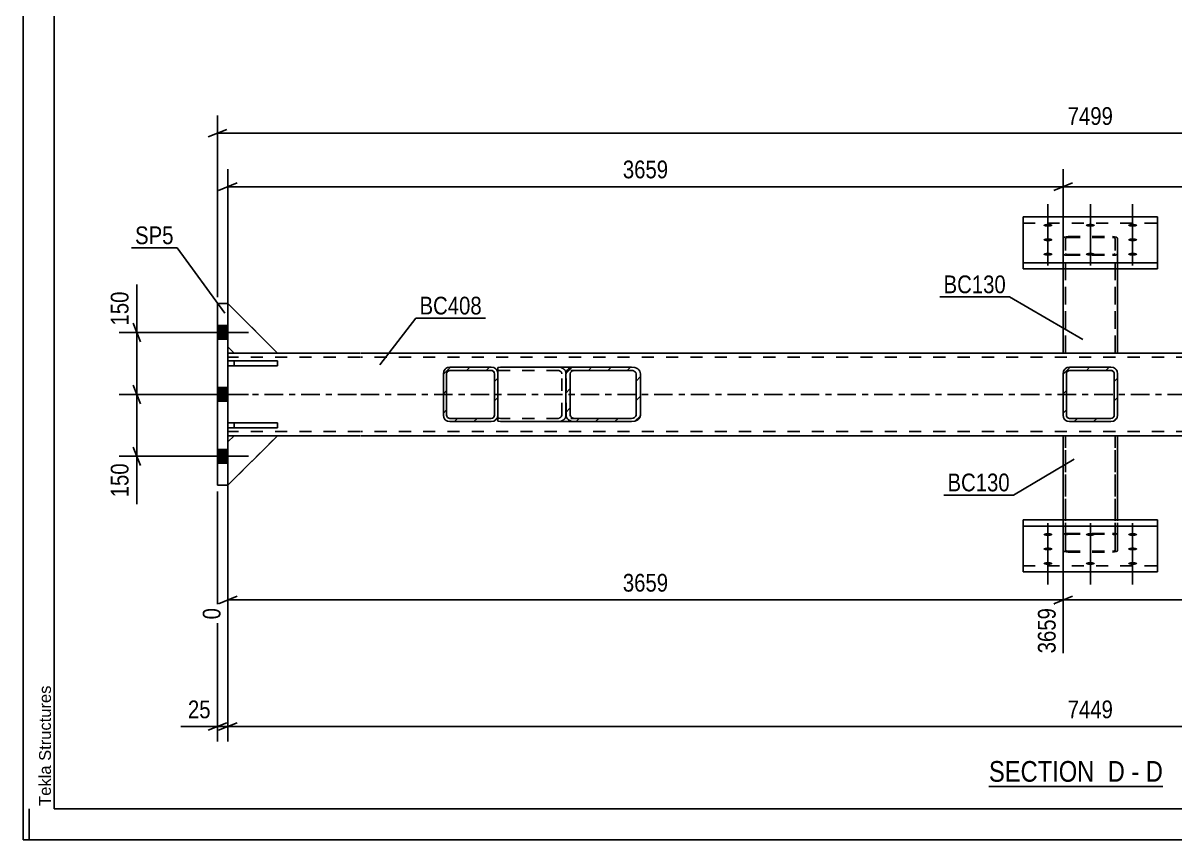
# Model space of a CAD drawing. Header units: millimetres. Extents: x 0 to 841, y 0 to 594.
# Drawn here: x 0 to 185.9, y 0 to 131.9 of the extents above; entities that cross this region are included whole.
import ezdxf

# ---------------------------------------------------------------- set-up
doc = ezdxf.new("R2010")
doc.units = ezdxf.units.MM
doc.linetypes.add('DXK_LINE_DOT2', pattern=[3.9198, 1.9599, -1.9599])
doc.linetypes.add('DXK_LINE_DOT3', pattern=[5.9187, 2.979, -0.9799, 0.9799, -0.9799])
doc.styles.add('Arial', font='ARIAL.TTF', dxfattribs={"height": 0.2})
doc.styles.add('Arial Narrow', font='ARIALN.TTF', dxfattribs={"height": 0.2})

# ---------------------------------------------------------------- blocks, each defined once
blk = doc.blocks.new('Unknown-570388081-1132')
at = {"color": 5, "linetype": 'Continuous'}
for p, q in [((0, 594), (0, 0)), ((5, 589), (5, 5)), ((1, 0), (1, 5)), ((5, 5), (836, 5)), ((0, 0), (841, 0))]:
    blk.add_line(p, q, dxfattribs=at)
at = {"color": 174, "linetype": 'Continuous', "style": 'Arial'}
blk.add_text('Tekla Structures', height=1.9102, rotation=90, dxfattribs=at).set_placement((4.5, 5.5))
blk = doc.blocks.new('Unknown-570388081-12 - 1375')
at = {"color": 6, "linetype": 'Continuous'}
blk.add_line((155.87, 8.65), (183.94, 8.65), dxfattribs=at)
at = {"color": 0, "linetype": 'Continuous'}
for points in [[(173.98, 9.4), (173.98, 12.9), (155.87, 12.9), (155.87, 9.4)], [(177.8, 9.4), (177.8, 12.9), (175.03, 12.9), (175.03, 9.4)], [(180.12, 9.4), (180.12, 12.9), (178.85, 12.9), (178.85, 9.4)], [(183.94, 9.4), (183.94, 12.9), (181.17, 12.9), (181.17, 9.4)]]:
    blk.add_wipeout(points, dxfattribs=at)
at = {"color": 7, "linetype": 'Continuous', "style": 'Arial Narrow'}
for s, p in [('SECTION ', (155.87, 9.4)), ('D', (175.03, 9.4)), ('D', (181.17, 9.4)), ('-', (178.85, 9.4))]:
    blk.add_text(s, height=3.34, dxfattribs=at).set_placement(p)
blk = doc.blocks.new('Part-570388081-1487 - 1375')
at = {"color": 7, "linetype": 'DXK_LINE_DOT2'}
for p, q in [((41.06, 77.33), (33.06, 77.33)), ((33.06, 77.33), (33.06, 76.53)), ((33.06, 77.33), (33.06, 76.53)), ((33.06, 76.53), (41.06, 76.53)), ((34.06, 76.53), (34.06, 77.33)), ((41.06, 76.53), (41.06, 77.33))]:
    blk.add_line(p, q, dxfattribs=at)
blk = doc.blocks.new('Part-570388081-1423 - 1375')
at = {"color": 2, "linetype": 'Continuous'}
for p, q in [((34.06, 78.6), (33.06, 78.6)), ((54.39, 78.6), (41.06, 78.6)), ((289.96, 78.6), (54.49, 78.6)), ((303.39, 78.6), (290.06, 78.6)), ((311.39, 78.6), (310.39, 78.6)), ((34.06, 65.26), (33.06, 65.26)), ((54.39, 65.26), (41.06, 65.26)), ((289.96, 65.26), (54.49, 65.26)), ((303.39, 65.26), (290.06, 65.26)), ((311.39, 65.26), (310.39, 65.26))]:
    blk.add_line(p, q, dxfattribs=at)
at = {"color": 7, "linetype": 'DXK_LINE_DOT2'}
for p, q in [((33.06, 78.6), (33.06, 65.26)), ((33.06, 65.26), (33.06, 78.6)), ((33.06, 78.6), (33.06, 78.6)), ((41.06, 78.6), (34.06, 78.6)), ((310.39, 78.6), (303.39, 78.6)), ((311.39, 78.6), (311.39, 78.6)), ((311.39, 78.6), (311.39, 65.26)), ((311.39, 65.26), (311.39, 78.6)), ((311.39, 78.6), (311.39, 78.6)), ((33.06, 77.93), (33.06, 77.93)), ((54.39, 77.93), (33.06, 77.93)), ((289.96, 77.93), (54.49, 77.93)), ((311.39, 77.93), (290.06, 77.93)), ((33.06, 65.93), (33.06, 65.93)), ((54.39, 65.93), (33.06, 65.93)), ((33.06, 65.26), (33.06, 65.26)), ((41.06, 65.26), (34.06, 65.26)), ((289.96, 65.93), (54.49, 65.93)), ((311.39, 65.93), (290.06, 65.93)), ((310.39, 65.26), (303.39, 65.26)), ((311.39, 65.26), (311.39, 65.26)), ((311.39, 65.26), (311.39, 65.26))]:
    blk.add_line(p, q, dxfattribs=at)
at = {"color": 7, "linetype": 'DXK_LINE_DOT3'}
for p, q in [((33.06, 71.93), (54.39, 71.93)), ((54.49, 71.93), (289.96, 71.93)), ((290.06, 71.93), (311.39, 71.93))]:
    blk.add_line(p, q, dxfattribs=at)
blk = doc.blocks.new('Part-570388081-1460 - 1375')
at = {"color": 7, "linetype": 'DXK_LINE_DOT2'}
for p, q in [((41.06, 78.6), (33.06, 86.6)), ((33.06, 86.6), (33.06, 79.6)), ((33.06, 79.6), (33.06, 86.6)), ((33.06, 79.6), (34.06, 78.6)), ((34.06, 78.6), (41.06, 78.6))]:
    blk.add_line(p, q, dxfattribs=at)
blk = doc.blocks.new('Part-570388081-1396 - 1375')
at = {"linetype": 'Continuous'}
h = blk.add_hatch(dxfattribs=at)
h.set_pattern_fill('', scale=0.7, style=0, pattern_type=0)
h.set_pattern_definition([(45, (175.9686, 67.611), (-1.57154, 1.57154), [])])
h.paths.add_polyline_path([(175.56, 67.53), (175.97, 67.61), (176.31, 67.84), (176.55, 68.19), (176.63, 68.6), (176.63, 75.26), (176.55, 75.67), (176.31, 76.02), (175.97, 76.25), (175.56, 76.33), (168.89, 76.33), (168.49, 76.25), (168.14, 76.02), (167.91, 75.67), (167.83, 75.26), (167.83, 68.6), (167.91, 68.19), (168.14, 67.84), (168.49, 67.61), (168.89, 67.53)])
h.paths.add_polyline_path([(168.69, 68.1), (168.52, 68.22), (168.4, 68.39), (168.36, 68.6), (168.36, 75.26), (168.4, 75.47), (168.52, 75.64), (168.69, 75.76), (168.89, 75.8), (175.56, 75.8), (175.76, 75.76), (175.94, 75.64), (176.05, 75.47), (176.09, 75.26), (176.09, 68.6), (176.05, 68.39), (175.94, 68.22), (175.76, 68.1), (175.56, 68.06), (168.89, 68.06)])
at = {"color": 7, "linetype": 'DXK_LINE_DOT2'}
for p, q in [((168.49, 76.25), (168.89, 76.33)), ((175.56, 76.33), (168.89, 76.33)), ((175.56, 76.33), (175.56, 76.33)), ((175.56, 76.33), (175.97, 76.25)), ((167.83, 75.26), (167.91, 75.67)), ((167.83, 68.6), (167.83, 75.26)), ((168.4, 75.47), (168.36, 75.26)), ((168.36, 68.6), (168.36, 75.26)), ((168.89, 75.8), (168.69, 75.76)), ((168.89, 75.8), (175.56, 75.8)), ((175.76, 75.76), (175.56, 75.8)), ((176.09, 75.26), (176.05, 75.47)), ((176.09, 68.6), (176.09, 75.26)), ((176.55, 75.67), (176.63, 75.26)), ((176.63, 68.6), (176.63, 75.26)), ((167.91, 68.19), (167.83, 68.6)), ((168.36, 68.6), (168.4, 68.39)), ((168.89, 67.53), (168.49, 67.61)), ((168.69, 68.1), (168.89, 68.06)), ((168.89, 68.06), (175.56, 68.06)), ((168.89, 67.53), (175.56, 67.53)), ((175.56, 68.06), (175.76, 68.1)), ((175.97, 67.61), (175.56, 67.53)), ((176.05, 68.39), (176.09, 68.6)), ((176.63, 68.6), (176.55, 68.19))]:
    blk.add_line(p, q, dxfattribs=at)
at = {"color": 2, "linetype": 'Continuous'}
for p, q in [((168.89, 76.33), (168.49, 76.25)), ((168.89, 76.33), (168.89, 76.33)), ((168.89, 76.33), (175.56, 76.33)), ((175.56, 76.33), (175.56, 76.33)), ((175.97, 76.25), (175.56, 76.33)), ((167.91, 75.67), (167.83, 75.26)), ((167.83, 75.26), (167.83, 75.26)), ((167.83, 68.6), (167.83, 75.26)), ((168.36, 75.26), (168.4, 75.47)), ((168.36, 75.26), (168.36, 75.26)), ((168.36, 68.6), (168.36, 75.26)), ((168.69, 75.76), (168.89, 75.8)), ((168.89, 75.8), (168.89, 75.8)), ((168.89, 75.8), (175.56, 75.8)), ((175.56, 75.8), (175.56, 75.8)), ((175.56, 75.8), (175.76, 75.76)), ((176.05, 75.47), (176.09, 75.26)), ((176.09, 75.26), (176.09, 75.26)), ((176.09, 68.6), (176.09, 75.26)), ((176.63, 75.26), (176.55, 75.67)), ((176.63, 75.26), (176.63, 75.26)), ((176.63, 68.6), (176.63, 75.26)), ((167.83, 68.6), (167.83, 68.6)), ((167.83, 68.6), (167.91, 68.19)), ((168.36, 68.6), (168.36, 68.6)), ((168.4, 68.39), (168.36, 68.6)), ((168.49, 67.61), (168.89, 67.53)), ((168.89, 68.06), (168.69, 68.1)), ((168.89, 68.06), (168.89, 68.06)), ((168.89, 68.06), (175.56, 68.06)), ((168.89, 67.53), (168.89, 67.53)), ((168.89, 67.53), (175.56, 67.53)), ((175.76, 68.1), (175.56, 68.06)), ((175.56, 68.06), (175.56, 68.06)), ((175.56, 67.53), (175.97, 67.61)), ((175.56, 67.53), (175.56, 67.53)), ((176.09, 68.6), (176.05, 68.39)), ((176.09, 68.6), (176.09, 68.6)), ((176.55, 68.19), (176.63, 68.6)), ((176.63, 68.6), (176.63, 68.6))]:
    blk.add_line(p, q, dxfattribs=at)
at = {"color": 7, "linetype": 'DXK_LINE_DOT2'}
for centre, radius, start, end in [((168.89, 75.26), 1.07, 112.5, 157.5), ((175.56, 75.26), 1.07, 22.5, 67.5), ((168.89, 75.26), 0.533, 112.5, 157.5), ((175.56, 75.26), 0.533, 22.5, 67.5), ((168.89, 68.6), 1.07, 202.5, 247.5), ((168.89, 68.6), 0.533, 202.5, 247.5), ((175.56, 68.6), 0.533, 292.5, 337.5), ((175.56, 68.6), 1.07, 292.5, 337.5)]:
    blk.add_arc(centre, radius, start, end, dxfattribs=at)
at = {"color": 2, "linetype": 'Continuous'}
for centre, radius, start, end in [((168.89, 75.26), 1.07, 112.5, 157.5), ((175.56, 75.26), 1.07, 22.5, 67.5), ((168.89, 75.26), 0.533, 112.5, 157.5), ((175.56, 75.26), 0.533, 22.5, 67.5), ((168.89, 68.6), 1.07, 202.5, 247.5), ((168.89, 68.6), 0.533, 202.5, 247.5), ((175.56, 68.6), 0.533, 292.5, 337.5), ((175.56, 68.6), 1.07, 292.5, 337.5)]:
    blk.add_arc(centre, radius, start, end, dxfattribs=at)
blk = doc.blocks.new('Part-570388081-1380 - 1375')
at = {"linetype": 'Continuous'}
h = blk.add_hatch(dxfattribs=at)
h.set_pattern_fill('', scale=0.7, style=0, pattern_type=0)
h.set_pattern_definition([(45, (75.9686, 67.611), (-1.57154, 1.57154), [])])
h.paths.add_polyline_path([(75.56, 67.53), (75.97, 67.61), (76.31, 67.84), (76.55, 68.19), (76.63, 68.6), (76.63, 75.26), (76.55, 75.67), (76.31, 76.02), (75.97, 76.25), (75.56, 76.33), (68.89, 76.33), (68.49, 76.25), (68.14, 76.02), (67.91, 75.67), (67.83, 75.26), (67.83, 68.6), (67.91, 68.19), (68.14, 67.84), (68.49, 67.61), (68.89, 67.53)])
h.paths.add_polyline_path([(68.69, 68.1), (68.52, 68.22), (68.4, 68.39), (68.36, 68.6), (68.36, 75.26), (68.4, 75.47), (68.52, 75.64), (68.69, 75.76), (68.89, 75.8), (75.56, 75.8), (75.76, 75.76), (75.94, 75.64), (76.05, 75.47), (76.09, 75.26), (76.09, 68.6), (76.05, 68.39), (75.94, 68.22), (75.76, 68.1), (75.56, 68.06), (68.89, 68.06)])
at = {"color": 7, "linetype": 'DXK_LINE_DOT2'}
for p, q in [((68.49, 76.25), (68.89, 76.33)), ((75.56, 76.33), (68.89, 76.33)), ((75.56, 76.33), (75.56, 76.33)), ((75.56, 76.33), (75.97, 76.25)), ((67.83, 75.26), (67.91, 75.67)), ((67.83, 68.6), (67.83, 75.26)), ((68.4, 75.47), (68.36, 75.26)), ((68.36, 68.6), (68.36, 75.26)), ((68.89, 75.8), (68.69, 75.76)), ((68.89, 75.8), (75.56, 75.8)), ((75.76, 75.76), (75.56, 75.8)), ((76.09, 75.26), (76.05, 75.47)), ((76.09, 68.6), (76.09, 75.26)), ((76.55, 75.67), (76.63, 75.26)), ((76.63, 68.6), (76.63, 75.26)), ((67.91, 68.19), (67.83, 68.6)), ((68.36, 68.6), (68.4, 68.39)), ((68.89, 67.53), (68.49, 67.61)), ((68.69, 68.1), (68.89, 68.06)), ((68.89, 68.06), (75.56, 68.06)), ((68.89, 67.53), (75.56, 67.53)), ((75.56, 68.06), (75.76, 68.1)), ((75.97, 67.61), (75.56, 67.53)), ((76.05, 68.39), (76.09, 68.6)), ((76.63, 68.6), (76.55, 68.19))]:
    blk.add_line(p, q, dxfattribs=at)
at = {"color": 2, "linetype": 'Continuous'}
for p, q in [((68.89, 76.33), (68.49, 76.25)), ((68.89, 76.33), (68.89, 76.33)), ((68.89, 76.33), (75.56, 76.33)), ((75.56, 76.33), (75.56, 76.33)), ((75.97, 76.25), (75.56, 76.33)), ((67.91, 75.67), (67.83, 75.26)), ((67.83, 75.26), (67.83, 75.26)), ((67.83, 68.6), (67.83, 75.26)), ((68.36, 75.26), (68.4, 75.47)), ((68.36, 75.26), (68.36, 75.26)), ((68.36, 68.6), (68.36, 75.26)), ((68.69, 75.76), (68.89, 75.8)), ((68.89, 75.8), (68.89, 75.8)), ((68.89, 75.8), (75.56, 75.8)), ((75.56, 75.8), (75.56, 75.8)), ((75.56, 75.8), (75.76, 75.76)), ((76.05, 75.47), (76.09, 75.26)), ((76.09, 75.26), (76.09, 75.26)), ((76.09, 68.6), (76.09, 75.26)), ((76.63, 75.26), (76.55, 75.67)), ((76.63, 75.26), (76.63, 75.26)), ((76.63, 68.6), (76.63, 75.26)), ((67.83, 68.6), (67.83, 68.6)), ((67.83, 68.6), (67.91, 68.19)), ((68.36, 68.6), (68.36, 68.6)), ((68.4, 68.39), (68.36, 68.6)), ((68.49, 67.61), (68.89, 67.53)), ((68.89, 68.06), (68.69, 68.1)), ((68.89, 68.06), (68.89, 68.06)), ((68.89, 68.06), (75.56, 68.06)), ((68.89, 67.53), (68.89, 67.53)), ((68.89, 67.53), (75.56, 67.53)), ((75.76, 68.1), (75.56, 68.06)), ((75.56, 68.06), (75.56, 68.06)), ((75.56, 67.53), (75.97, 67.61)), ((75.56, 67.53), (75.56, 67.53)), ((76.09, 68.6), (76.05, 68.39)), ((76.09, 68.6), (76.09, 68.6)), ((76.55, 68.19), (76.63, 68.6)), ((76.63, 68.6), (76.63, 68.6))]:
    blk.add_line(p, q, dxfattribs=at)
at = {"color": 7, "linetype": 'DXK_LINE_DOT3'}
blk.add_line((72.23, 71.93), (72.23, 71.93), dxfattribs=at)
at = {"color": 7, "linetype": 'DXK_LINE_DOT2'}
for centre, radius, start, end in [((68.89, 75.26), 1.07, 112.5, 157.5), ((75.56, 75.26), 1.07, 22.5, 67.5), ((68.89, 75.26), 0.533, 112.5, 157.5), ((75.56, 75.26), 0.533, 22.5, 67.5), ((68.89, 68.6), 1.07, 202.5, 247.5), ((68.89, 68.6), 0.533, 202.5, 247.5), ((75.56, 68.6), 0.533, 292.5, 337.5), ((75.56, 68.6), 1.07, 292.5, 337.5)]:
    blk.add_arc(centre, radius, start, end, dxfattribs=at)
at = {"color": 2, "linetype": 'Continuous'}
for centre, radius, start, end in [((68.89, 75.26), 1.07, 112.5, 157.5), ((75.56, 75.26), 1.07, 22.5, 67.5), ((68.89, 75.26), 0.533, 112.5, 157.5), ((75.56, 75.26), 0.533, 22.5, 67.5), ((68.89, 68.6), 1.07, 202.5, 247.5), ((68.89, 68.6), 0.533, 202.5, 247.5), ((75.56, 68.6), 0.533, 292.5, 337.5), ((75.56, 68.6), 1.07, 292.5, 337.5)]:
    blk.add_arc(centre, radius, start, end, dxfattribs=at)
blk = doc.blocks.new('Part-570388081-1381 - 1375')
at = {"linetype": 'Continuous'}
h = blk.add_hatch(dxfattribs=at)
h.set_pattern_fill('', scale=0.7, style=0, pattern_type=0)
h.set_pattern_definition([(45, (98.7486, 67.611), (-1.57154, 1.57154), [])])
h.paths.add_polyline_path([(98.19, 67.53), (98.75, 67.61), (99.22, 67.84), (99.54, 68.19), (99.65, 68.6), (99.65, 75.26), (99.54, 75.67), (99.22, 76.02), (98.75, 76.25), (98.19, 76.33), (89.04, 76.33), (88.48, 76.25), (88, 76.02), (87.68, 75.67), (87.57, 75.26), (87.57, 68.6), (87.68, 68.19), (88, 67.84), (88.48, 67.61), (89.04, 67.53)])
h.paths.add_polyline_path([(88.76, 68.1), (88.52, 68.22), (88.36, 68.39), (88.3, 68.6), (88.3, 75.26), (88.36, 75.47), (88.52, 75.64), (88.76, 75.76), (89.04, 75.8), (98.19, 75.8), (98.47, 75.76), (98.71, 75.64), (98.86, 75.47), (98.92, 75.26), (98.92, 68.6), (98.86, 68.39), (98.71, 68.22), (98.47, 68.1), (98.19, 68.06), (89.04, 68.06)])
at = {"color": 2, "linetype": 'Continuous'}
for p, q in [((76.63, 76.27), (77.06, 76.33)), ((76.63, 76.27), (76.63, 75.26)), ((89.04, 76.33), (77.06, 76.33)), ((89.04, 76.33), (88.48, 76.25)), ((89.04, 76.33), (98.19, 76.33)), ((98.75, 76.25), (98.19, 76.33)), ((87.68, 75.67), (87.57, 75.26)), ((87.57, 68.6), (87.57, 75.26)), ((88.3, 75.26), (88.36, 75.47)), ((88.3, 68.6), (88.3, 75.26)), ((88.76, 75.76), (89.04, 75.8)), ((89.04, 75.8), (98.19, 75.8)), ((98.19, 75.8), (98.47, 75.76)), ((98.86, 75.47), (98.92, 75.26)), ((98.92, 68.6), (98.92, 75.26)), ((99.65, 75.26), (99.54, 75.67)), ((99.65, 68.6), (99.65, 75.26)), ((76.63, 67.84), (76.63, 68.6)), ((76.63, 67.61), (76.63, 67.84)), ((76.63, 67.59), (76.63, 67.61)), ((77.06, 67.53), (76.63, 67.59)), ((89.04, 67.53), (77.06, 67.53)), ((87.57, 68.6), (87.68, 68.19)), ((88.36, 68.39), (88.3, 68.6)), ((88.48, 67.61), (89.04, 67.53)), ((89.04, 68.06), (88.76, 68.1)), ((89.04, 68.06), (98.19, 68.06)), ((89.04, 67.53), (98.19, 67.53)), ((98.47, 68.1), (98.19, 68.06)), ((98.19, 67.53), (98.75, 67.61)), ((98.92, 68.6), (98.86, 68.39)), ((99.54, 68.19), (99.65, 68.6))]:
    blk.add_line(p, q, dxfattribs=at)
at = {"color": 7, "linetype": 'DXK_LINE_DOT2'}
for p, q in [((86.21, 76.33), (86.77, 76.25)), ((98.19, 76.33), (89.04, 76.33)), ((76.78, 75.76), (76.63, 75.68)), ((76.63, 68.19), (76.63, 75.26)), ((77.06, 75.8), (76.78, 75.76)), ((98.19, 75.8), (77.06, 75.8)), ((86.49, 75.76), (86.21, 75.8)), ((86.94, 75.26), (86.88, 75.47)), ((86.94, 68.6), (86.94, 75.26)), ((87.56, 75.67), (87.67, 75.26)), ((87.67, 68.6), (87.67, 75.26)), ((76.63, 68.18), (76.78, 68.1)), ((76.63, 67.84), (76.63, 68.18)), ((76.78, 68.1), (77.06, 68.06)), ((98.19, 68.06), (77.06, 68.06)), ((86.21, 68.06), (86.49, 68.1)), ((86.77, 67.61), (86.21, 67.53)), ((86.88, 68.39), (86.94, 68.6)), ((87.67, 68.6), (87.56, 68.19)), ((98.19, 67.53), (89.04, 67.53))]:
    blk.add_line(p, q, dxfattribs=at)
for centre, radius, start, end in [((86.43, 74.96), 1.34, 32.4104, 75.4453), ((86.32, 75.11), 0.668, 32.4104, 75.4453), ((86.32, 68.75), 0.668, 284.5547, 327.5896), ((86.43, 68.9), 1.34, 284.5547, 327.5896)]:
    blk.add_arc(centre, radius, start, end, dxfattribs=at)
at = {"color": 2, "linetype": 'Continuous'}
for centre, radius, start, end in [((88.81, 74.96), 1.34, 104.5548, 147.5896), ((98.41, 74.96), 1.34, 32.4104, 75.4452), ((88.92, 75.11), 0.668, 104.5548, 147.5896), ((98.3, 75.11), 0.668, 32.4104, 75.4452), ((88.81, 68.9), 1.34, 212.4104, 255.4452), ((88.92, 68.75), 0.668, 212.4104, 255.4452), ((98.3, 68.75), 0.668, 284.5548, 327.5896), ((98.41, 68.9), 1.34, 284.5548, 327.5896)]:
    blk.add_arc(centre, radius, start, end, dxfattribs=at)
blk = doc.blocks.new('Bolt-570388081-1426 - 1375')
at = {"linetype": 'Continuous'}
for points in [[(33.06, 80.83), (33.06, 83.03), (31.39, 83.03), (31.39, 80.83)], [(33.06, 80.83), (33.06, 83.03), (31.39, 83.03), (31.39, 80.83)], [(33.06, 80.83), (33.06, 83.03), (31.39, 83.03), (31.39, 80.83)], [(33.06, 80.83), (33.06, 83.03), (31.39, 83.03), (31.39, 80.83)], [(33.06, 70.83), (33.06, 73.03), (31.39, 73.03), (31.39, 70.83)], [(33.06, 70.83), (33.06, 73.03), (31.39, 73.03), (31.39, 70.83)], [(33.06, 60.83), (33.06, 63.03), (31.39, 63.03), (31.39, 60.83)], [(33.06, 60.83), (33.06, 63.03), (31.39, 63.03), (31.39, 60.83)], [(33.06, 60.83), (33.06, 63.03), (31.39, 63.03), (31.39, 60.83)], [(33.06, 60.83), (33.06, 63.03), (31.39, 63.03), (31.39, 60.83)]]:
    blk.add_hatch(color=1, dxfattribs=at).paths.add_polyline_path(points)
at = {"color": 1, "linetype": 'Continuous'}
for p, q in [((28.46, 81.93), (36.39, 81.93)), ((28.46, 81.93), (36.39, 81.93)), ((28.46, 81.93), (36.39, 81.93)), ((28.46, 81.93), (36.39, 81.93)), ((31.39, 83.03), (33.06, 83.03)), ((31.39, 83.03), (33.06, 83.03)), ((31.39, 83.03), (33.06, 83.03)), ((31.39, 83.03), (33.06, 83.03)), ((31.39, 80.83), (33.06, 80.83)), ((31.39, 80.83), (33.06, 80.83)), ((31.39, 80.83), (33.06, 80.83)), ((31.39, 80.83), (33.06, 80.83)), ((31.39, 73.03), (33.06, 73.03)), ((31.39, 73.03), (33.06, 73.03)), ((28.46, 71.93), (36.39, 71.93)), ((28.46, 71.93), (36.39, 71.93)), ((31.39, 70.83), (33.06, 70.83)), ((31.39, 70.83), (33.06, 70.83)), ((28.46, 61.93), (36.39, 61.93)), ((28.46, 61.93), (36.39, 61.93)), ((28.46, 61.93), (36.39, 61.93)), ((28.46, 61.93), (36.39, 61.93)), ((31.39, 63.03), (33.06, 63.03)), ((31.39, 63.03), (33.06, 63.03)), ((31.39, 63.03), (33.06, 63.03)), ((31.39, 63.03), (33.06, 63.03)), ((31.39, 60.83), (33.06, 60.83)), ((31.39, 60.83), (33.06, 60.83)), ((31.39, 60.83), (33.06, 60.83)), ((31.39, 60.83), (33.06, 60.83))]:
    blk.add_line(p, q, dxfattribs=at)
blk = doc.blocks.new('Bolt-570388081-1429 - 1375')
at = {"linetype": 'Continuous'}
for points in [[(165.39, 49.56), (165.55, 49.55), (165.69, 49.54), (165.82, 49.51), (165.94, 49.48), (166.03, 49.43), (166.09, 49.39), (166.12, 49.34), (166.12, 49.28), (166.09, 49.23), (166.03, 49.18), (165.94, 49.14), (165.82, 49.11), (165.69, 49.08), (165.55, 49.06), (165.39, 49.06), (165.24, 49.06), (165.1, 49.08), (164.96, 49.11), (164.85, 49.14), (164.76, 49.18), (164.7, 49.23), (164.66, 49.28), (164.66, 49.34), (164.7, 49.39), (164.76, 49.43), (164.85, 49.48), (164.96, 49.51), (165.1, 49.54), (165.24, 49.55)], [(172.23, 49.56), (172.38, 49.55), (172.53, 49.54), (172.66, 49.51), (172.77, 49.48), (172.86, 49.43), (172.92, 49.39), (172.96, 49.34), (172.96, 49.28), (172.92, 49.23), (172.86, 49.18), (172.77, 49.14), (172.66, 49.11), (172.53, 49.08), (172.38, 49.06), (172.23, 49.06), (172.07, 49.06), (171.93, 49.08), (171.8, 49.11), (171.68, 49.14), (171.59, 49.18), (171.53, 49.23), (171.5, 49.28), (171.5, 49.34), (171.53, 49.39), (171.59, 49.43), (171.68, 49.48), (171.8, 49.51), (171.93, 49.54), (172.07, 49.55)], [(179.06, 49.56), (179.21, 49.55), (179.36, 49.54), (179.49, 49.51), (179.61, 49.48), (179.7, 49.43), (179.76, 49.39), (179.79, 49.34), (179.79, 49.28), (179.76, 49.23), (179.7, 49.18), (179.61, 49.14), (179.49, 49.11), (179.36, 49.08), (179.21, 49.06), (179.06, 49.06), (178.91, 49.06), (178.76, 49.08), (178.63, 49.11), (178.52, 49.14), (178.43, 49.18), (178.36, 49.23), (178.33, 49.28), (178.33, 49.34), (178.36, 49.39), (178.43, 49.43), (178.52, 49.48), (178.63, 49.51), (178.76, 49.54), (178.91, 49.55)], [(165.39, 47.22), (165.55, 47.22), (165.69, 47.2), (165.82, 47.18), (165.94, 47.14), (166.03, 47.1), (166.09, 47.05), (166.12, 47), (166.12, 46.95), (166.09, 46.89), (166.03, 46.85), (165.94, 46.8), (165.82, 46.77), (165.69, 46.74), (165.55, 46.73), (165.39, 46.72), (165.24, 46.73), (165.1, 46.74), (164.96, 46.77), (164.85, 46.8), (164.76, 46.85), (164.7, 46.89), (164.66, 46.95), (164.66, 47), (164.7, 47.05), (164.76, 47.1), (164.85, 47.14), (164.96, 47.18), (165.1, 47.2), (165.24, 47.22)], [(179.06, 47.22), (179.21, 47.22), (179.36, 47.2), (179.49, 47.18), (179.61, 47.14), (179.7, 47.1), (179.76, 47.05), (179.79, 47), (179.79, 46.95), (179.76, 46.89), (179.7, 46.85), (179.61, 46.8), (179.49, 46.77), (179.36, 46.74), (179.21, 46.73), (179.06, 46.72), (178.91, 46.73), (178.76, 46.74), (178.63, 46.77), (178.52, 46.8), (178.43, 46.85), (178.36, 46.89), (178.33, 46.95), (178.33, 47), (178.36, 47.05), (178.43, 47.1), (178.52, 47.14), (178.63, 47.18), (178.76, 47.2), (178.91, 47.22)], [(165.39, 44.89), (165.55, 44.88), (165.69, 44.86), (165.82, 44.84), (165.94, 44.8), (166.03, 44.76), (166.09, 44.71), (166.12, 44.66), (166.12, 44.61), (166.09, 44.56), (166.03, 44.51), (165.94, 44.47), (165.82, 44.43), (165.69, 44.41), (165.55, 44.39), (165.39, 44.38), (165.24, 44.39), (165.1, 44.41), (164.96, 44.43), (164.85, 44.47), (164.76, 44.51), (164.7, 44.56), (164.66, 44.61), (164.66, 44.66), (164.7, 44.71), (164.76, 44.76), (164.85, 44.8), (164.96, 44.84), (165.1, 44.86), (165.24, 44.88)], [(172.23, 44.89), (172.38, 44.88), (172.53, 44.86), (172.66, 44.84), (172.77, 44.8), (172.86, 44.76), (172.92, 44.71), (172.96, 44.66), (172.96, 44.61), (172.92, 44.56), (172.86, 44.51), (172.77, 44.47), (172.66, 44.43), (172.53, 44.41), (172.38, 44.39), (172.23, 44.38), (172.07, 44.39), (171.93, 44.41), (171.8, 44.43), (171.68, 44.47), (171.59, 44.51), (171.53, 44.56), (171.5, 44.61), (171.5, 44.66), (171.53, 44.71), (171.59, 44.76), (171.68, 44.8), (171.8, 44.84), (171.93, 44.86), (172.07, 44.88)], [(179.06, 44.89), (179.21, 44.88), (179.36, 44.86), (179.49, 44.84), (179.61, 44.8), (179.7, 44.76), (179.76, 44.71), (179.79, 44.66), (179.79, 44.61), (179.76, 44.56), (179.7, 44.51), (179.61, 44.47), (179.49, 44.43), (179.36, 44.41), (179.21, 44.39), (179.06, 44.38), (178.91, 44.39), (178.76, 44.41), (178.63, 44.43), (178.52, 44.47), (178.43, 44.51), (178.36, 44.56), (178.33, 44.61), (178.33, 44.66), (178.36, 44.71), (178.43, 44.76), (178.52, 44.8), (178.63, 44.84), (178.76, 44.86), (178.91, 44.88)]]:
    blk.add_hatch(color=1, dxfattribs=at).paths.add_polyline_path(points)
at = {"color": 1, "linetype": 'Continuous'}
for p, q in [((165.39, 51.13), (165.39, 45.93)), ((172.23, 51.13), (172.23, 45.93)), ((179.06, 51.13), (179.06, 45.93)), ((165.39, 48.79), (165.39, 43.59)), ((179.06, 48.79), (179.06, 43.59)), ((165.39, 46.45), (165.39, 41.25)), ((172.23, 46.45), (172.23, 41.25)), ((179.06, 46.45), (179.06, 41.25))]:
    blk.add_line(p, q, dxfattribs=at)
blk = doc.blocks.new('Bolt-570388081-1430 - 1375')
at = {"linetype": 'Continuous'}
for points in [[(165.39, 98.97), (165.24, 98.98), (165.1, 99), (164.96, 99.02), (164.85, 99.06), (164.76, 99.1), (164.7, 99.15), (164.66, 99.2), (164.66, 99.25), (164.7, 99.3), (164.76, 99.35), (164.85, 99.39), (164.96, 99.43), (165.1, 99.45), (165.24, 99.47), (165.39, 99.48), (165.55, 99.47), (165.69, 99.45), (165.82, 99.43), (165.94, 99.39), (166.03, 99.35), (166.09, 99.3), (166.12, 99.25), (166.12, 99.2), (166.09, 99.15), (166.03, 99.1), (165.94, 99.06), (165.82, 99.02), (165.69, 99), (165.55, 98.98)], [(172.23, 98.97), (172.07, 98.98), (171.93, 99), (171.8, 99.02), (171.68, 99.06), (171.59, 99.1), (171.53, 99.15), (171.5, 99.2), (171.5, 99.25), (171.53, 99.3), (171.59, 99.35), (171.68, 99.39), (171.8, 99.43), (171.93, 99.45), (172.07, 99.47), (172.23, 99.48), (172.38, 99.47), (172.53, 99.45), (172.66, 99.43), (172.77, 99.39), (172.86, 99.35), (172.92, 99.3), (172.96, 99.25), (172.96, 99.2), (172.92, 99.15), (172.86, 99.1), (172.77, 99.06), (172.66, 99.02), (172.53, 99), (172.38, 98.98)], [(179.06, 98.97), (178.91, 98.98), (178.76, 99), (178.63, 99.02), (178.52, 99.06), (178.43, 99.1), (178.36, 99.15), (178.33, 99.2), (178.33, 99.25), (178.36, 99.3), (178.43, 99.35), (178.52, 99.39), (178.63, 99.43), (178.76, 99.45), (178.91, 99.47), (179.06, 99.48), (179.21, 99.47), (179.36, 99.45), (179.49, 99.43), (179.61, 99.39), (179.7, 99.35), (179.76, 99.3), (179.79, 99.25), (179.79, 99.2), (179.76, 99.15), (179.7, 99.1), (179.61, 99.06), (179.49, 99.02), (179.36, 99), (179.21, 98.98)], [(165.39, 96.64), (165.24, 96.64), (165.1, 96.66), (164.96, 96.68), (164.85, 96.72), (164.76, 96.76), (164.7, 96.81), (164.66, 96.86), (164.66, 96.91), (164.7, 96.97), (164.76, 97.01), (164.85, 97.06), (164.96, 97.09), (165.1, 97.12), (165.24, 97.13), (165.39, 97.14), (165.55, 97.13), (165.69, 97.12), (165.82, 97.09), (165.94, 97.06), (166.03, 97.01), (166.09, 96.97), (166.12, 96.91), (166.12, 96.86), (166.09, 96.81), (166.03, 96.76), (165.94, 96.72), (165.82, 96.68), (165.69, 96.66), (165.55, 96.64)], [(179.06, 96.64), (178.91, 96.64), (178.76, 96.66), (178.63, 96.68), (178.52, 96.72), (178.43, 96.76), (178.36, 96.81), (178.33, 96.86), (178.33, 96.91), (178.36, 96.97), (178.43, 97.01), (178.52, 97.06), (178.63, 97.09), (178.76, 97.12), (178.91, 97.13), (179.06, 97.14), (179.21, 97.13), (179.36, 97.12), (179.49, 97.09), (179.61, 97.06), (179.7, 97.01), (179.76, 96.97), (179.79, 96.91), (179.79, 96.86), (179.76, 96.81), (179.7, 96.76), (179.61, 96.72), (179.49, 96.68), (179.36, 96.66), (179.21, 96.64)], [(165.39, 94.3), (165.24, 94.31), (165.1, 94.32), (164.96, 94.35), (164.85, 94.38), (164.76, 94.43), (164.7, 94.47), (164.66, 94.52), (164.66, 94.58), (164.7, 94.63), (164.76, 94.68), (164.85, 94.72), (164.96, 94.75), (165.1, 94.78), (165.24, 94.8), (165.39, 94.8), (165.55, 94.8), (165.69, 94.78), (165.82, 94.75), (165.94, 94.72), (166.03, 94.68), (166.09, 94.63), (166.12, 94.58), (166.12, 94.52), (166.09, 94.47), (166.03, 94.43), (165.94, 94.38), (165.82, 94.35), (165.69, 94.32), (165.55, 94.31)], [(172.23, 94.3), (172.07, 94.31), (171.93, 94.32), (171.8, 94.35), (171.68, 94.38), (171.59, 94.43), (171.53, 94.47), (171.5, 94.52), (171.5, 94.58), (171.53, 94.63), (171.59, 94.68), (171.68, 94.72), (171.8, 94.75), (171.93, 94.78), (172.07, 94.8), (172.23, 94.8), (172.38, 94.8), (172.53, 94.78), (172.66, 94.75), (172.77, 94.72), (172.86, 94.68), (172.92, 94.63), (172.96, 94.58), (172.96, 94.52), (172.92, 94.47), (172.86, 94.43), (172.77, 94.38), (172.66, 94.35), (172.53, 94.32), (172.38, 94.31)], [(179.06, 94.3), (178.91, 94.31), (178.76, 94.32), (178.63, 94.35), (178.52, 94.38), (178.43, 94.43), (178.36, 94.47), (178.33, 94.52), (178.33, 94.58), (178.36, 94.63), (178.43, 94.68), (178.52, 94.72), (178.63, 94.75), (178.76, 94.78), (178.91, 94.8), (179.06, 94.8), (179.21, 94.8), (179.36, 94.78), (179.49, 94.75), (179.61, 94.72), (179.7, 94.68), (179.76, 94.63), (179.79, 94.58), (179.79, 94.52), (179.76, 94.47), (179.7, 94.43), (179.61, 94.38), (179.49, 94.35), (179.36, 94.32), (179.21, 94.31)]]:
    blk.add_hatch(color=1, dxfattribs=at).paths.add_polyline_path(points)
at = {"color": 1, "linetype": 'Continuous'}
for p, q in [((165.39, 97.41), (165.39, 102.61)), ((172.23, 97.41), (172.23, 102.61)), ((179.06, 97.41), (179.06, 102.61)), ((165.39, 95.07), (165.39, 100.27)), ((179.06, 95.07), (179.06, 100.27)), ((165.39, 92.73), (165.39, 97.93)), ((172.23, 92.73), (172.23, 97.93)), ((179.06, 92.73), (179.06, 97.93))]:
    blk.add_line(p, q, dxfattribs=at)
blk = doc.blocks.new('Part-570388081-1439 - 1375')
at = {"color": 2, "linetype": 'Continuous'}
for p, q in [((183.06, 100.59), (161.39, 100.59)), ((161.39, 100.59), (161.39, 92.18)), ((183.06, 100.59), (183.06, 92.18)), ((161.39, 93.18), (183.06, 93.18)), ((161.39, 92.18), (183.06, 92.18))]:
    blk.add_line(p, q, dxfattribs=at)
at = {"color": 7, "linetype": 'DXK_LINE_DOT2'}
for p, q in [((161.39, 100.59), (161.39, 99.59)), ((183.06, 99.59), (183.06, 100.59)), ((161.39, 99.59), (183.06, 99.59))]:
    blk.add_line(p, q, dxfattribs=at)
blk = doc.blocks.new('Part-570388081-1440 - 1375')
at = {"color": 2, "linetype": 'Continuous'}
for p, q in [((183.06, 51.68), (161.39, 51.68)), ((161.39, 50.68), (161.39, 51.68)), ((183.06, 50.68), (161.39, 50.68)), ((161.39, 43.27), (161.39, 50.68)), ((183.06, 51.68), (183.06, 50.68)), ((183.06, 50.68), (183.06, 43.27)), ((161.39, 43.27), (183.06, 43.27))]:
    blk.add_line(p, q, dxfattribs=at)
at = {"color": 7, "linetype": 'DXK_LINE_DOT2'}
for p, q in [((161.39, 50.68), (161.39, 51.68)), ((183.06, 50.68), (183.06, 51.68)), ((161.39, 44.27), (183.06, 44.27))]:
    blk.add_line(p, q, dxfattribs=at)
blk = doc.blocks.new('Part-570388081-1456 - 1375')
at = {"color": 7, "linetype": 'DXK_LINE_DOT2'}
for p, q in [((167.89, 97.22), (167.83, 97.12)), ((167.83, 94.65), (167.83, 97.12)), ((167.83, 97.12), (167.83, 78.6)), ((168.06, 97.31), (167.89, 97.22)), ((168.32, 97.37), (168.06, 97.31)), ((168.23, 97.12), (168.26, 97.17)), ((168.23, 97.12), (168.23, 94.42)), ((168.23, 97.12), (168.23, 78.6)), ((168.26, 97.17), (168.34, 97.21)), ((168.63, 97.39), (168.32, 97.37)), ((168.34, 97.21), (168.47, 97.24)), ((168.47, 97.24), (168.63, 97.25)), ((168.63, 97.39), (175.83, 97.39)), ((168.63, 97.25), (175.83, 97.25)), ((176.13, 97.37), (175.83, 97.39)), ((175.83, 97.25), (175.98, 97.24)), ((175.98, 97.24), (176.11, 97.21)), ((176.11, 97.21), (176.2, 97.17)), ((176.39, 97.31), (176.13, 97.37)), ((176.2, 97.17), (176.23, 97.12)), ((176.23, 97.12), (176.23, 94.42)), ((176.23, 97.12), (176.23, 78.6)), ((176.57, 97.22), (176.39, 97.31)), ((176.63, 97.12), (176.57, 97.22)), ((176.63, 94.65), (176.63, 97.12)), ((176.63, 97.12), (176.63, 78.6)), ((167.83, 94.65), (167.83, 92.18)), ((167.83, 94.65), (167.89, 94.55)), ((167.89, 94.55), (168.06, 94.46)), ((168.06, 94.46), (168.32, 94.4)), ((168.26, 94.6), (168.23, 94.65)), ((168.23, 78.6), (168.23, 94.42)), ((168.34, 94.56), (168.26, 94.6)), ((168.32, 94.4), (168.63, 94.38)), ((168.47, 94.53), (168.34, 94.56)), ((168.63, 94.52), (168.47, 94.53)), ((168.63, 94.52), (175.83, 94.52)), ((168.63, 94.38), (175.83, 94.38)), ((175.98, 94.53), (175.83, 94.52)), ((175.83, 94.38), (176.13, 94.4)), ((176.11, 94.56), (175.98, 94.53)), ((176.2, 94.6), (176.11, 94.56)), ((176.13, 94.4), (176.39, 94.46)), ((176.23, 94.65), (176.2, 94.6)), ((176.23, 78.6), (176.23, 94.42)), ((176.39, 94.46), (176.57, 94.55)), ((176.57, 94.55), (176.63, 94.65)), ((176.63, 94.65), (176.63, 92.18)), ((176.63, 78.6), (167.83, 78.6)), ((176.63, 78.6), (176.63, 78.6))]:
    blk.add_line(p, q, dxfattribs=at)
at = {"color": 2, "linetype": 'Continuous'}
for p, q in [((167.83, 92.18), (167.83, 78.6)), ((176.63, 92.18), (176.63, 78.6))]:
    blk.add_line(p, q, dxfattribs=at)
blk = doc.blocks.new('Part-570388081-1463 - 1375')
at = {"color": 2, "linetype": 'Continuous'}
for p, q in [((33.06, 86.6), (41.06, 78.6)), ((33.06, 79.6), (34.06, 78.6)), ((41.06, 78.6), (34.06, 78.6))]:
    blk.add_line(p, q, dxfattribs=at)
at = {"color": 7, "linetype": 'DXK_LINE_DOT2'}
for p, q in [((33.06, 79.6), (33.06, 86.6)), ((33.06, 86.6), (33.06, 79.6))]:
    blk.add_line(p, q, dxfattribs=at)
blk = doc.blocks.new('Part-570388081-1466 - 1375')
at = {"color": 7, "linetype": 'DXK_LINE_DOT2'}
for p, q in [((41.06, 78.6), (33.06, 86.6)), ((33.06, 86.6), (33.06, 79.6)), ((33.06, 79.6), (33.06, 86.6)), ((33.06, 79.6), (34.06, 78.6)), ((34.06, 78.6), (41.06, 78.6))]:
    blk.add_line(p, q, dxfattribs=at)
blk = doc.blocks.new('Part-570388081-1469 - 1375')
at = {"color": 7, "linetype": 'DXK_LINE_DOT2'}
for p, q in [((33.06, 64.26), (34.06, 65.26)), ((41.06, 65.26), (33.06, 57.26)), ((34.06, 65.26), (41.06, 65.26)), ((33.06, 57.26), (33.06, 64.26)), ((33.06, 64.26), (33.06, 57.26))]:
    blk.add_line(p, q, dxfattribs=at)
blk = doc.blocks.new('Part-570388081-1472 - 1375')
at = {"color": 2, "linetype": 'Continuous'}
for p, q in [((33.06, 64.26), (34.06, 65.26)), ((33.06, 57.26), (41.06, 65.26)), ((41.06, 65.26), (34.06, 65.26))]:
    blk.add_line(p, q, dxfattribs=at)
at = {"color": 7, "linetype": 'DXK_LINE_DOT2'}
for p, q in [((33.06, 64.26), (33.06, 57.26)), ((33.06, 57.26), (33.06, 64.26))]:
    blk.add_line(p, q, dxfattribs=at)
blk = doc.blocks.new('Part-570388081-1475 - 1375')
at = {"color": 7, "linetype": 'DXK_LINE_DOT2'}
for p, q in [((33.06, 64.26), (34.06, 65.26)), ((41.06, 65.26), (33.06, 57.26)), ((34.06, 65.26), (41.06, 65.26)), ((33.06, 57.26), (33.06, 64.26)), ((33.06, 64.26), (33.06, 57.26))]:
    blk.add_line(p, q, dxfattribs=at)
blk = doc.blocks.new('Part-570388081-1478 - 1375')
at = {"color": 2, "linetype": 'Continuous'}
for p, q in [((33.06, 67.33), (41.06, 67.33)), ((33.06, 67.33), (33.06, 66.53)), ((41.06, 67.33), (41.06, 66.53)), ((41.06, 66.53), (33.06, 66.53))]:
    blk.add_line(p, q, dxfattribs=at)
at = {"color": 7, "linetype": 'DXK_LINE_DOT2'}
for p, q in [((33.06, 66.53), (33.06, 67.33)), ((34.06, 66.53), (34.06, 67.33))]:
    blk.add_line(p, q, dxfattribs=at)
blk = doc.blocks.new('Part-570388081-1481 - 1375')
at = {"color": 2, "linetype": 'Continuous'}
for p, q in [((33.06, 77.33), (41.06, 77.33)), ((33.06, 77.33), (33.06, 76.53)), ((41.06, 76.53), (33.06, 76.53)), ((41.06, 77.33), (41.06, 76.53))]:
    blk.add_line(p, q, dxfattribs=at)
at = {"color": 7, "linetype": 'DXK_LINE_DOT2'}
for p, q in [((33.06, 76.53), (33.06, 77.33)), ((34.06, 76.53), (34.06, 77.33))]:
    blk.add_line(p, q, dxfattribs=at)
blk = doc.blocks.new('Part-570388081-1484 - 1375')
at = {"color": 7, "linetype": 'DXK_LINE_DOT2'}
for p, q in [((41.06, 67.33), (33.06, 67.33)), ((33.06, 67.33), (33.06, 66.53)), ((33.06, 67.33), (33.06, 66.53)), ((34.06, 66.53), (34.06, 67.33)), ((41.06, 66.53), (41.06, 67.33)), ((33.06, 66.53), (41.06, 66.53))]:
    blk.add_line(p, q, dxfattribs=at)
blk = doc.blocks.new('Part-570388081-1513 - 1375')
at = {"color": 2, "linetype": 'Continuous'}
for p, q in [((31.39, 86.6), (31.39, 86.6)), ((33.06, 86.6), (31.39, 86.6)), ((31.39, 86.6), (31.39, 57.26)), ((33.06, 86.6), (33.06, 86.6)), ((33.06, 57.26), (33.06, 86.6)), ((31.39, 57.26), (31.39, 57.26)), ((31.39, 57.26), (33.06, 57.26)), ((33.06, 57.26), (33.06, 57.26))]:
    blk.add_line(p, q, dxfattribs=at)
at = {"color": 7, "linetype": 'DXK_LINE_DOT2'}
for p, q in [((31.39, 57.26), (31.39, 86.6)), ((33.06, 86.6), (33.06, 57.26))]:
    blk.add_line(p, q, dxfattribs=at)
blk = doc.blocks.new('Part-570388081-1525 - 1375')
at = {"color": 2, "linetype": 'Continuous'}
for p, q in [((167.83, 51.68), (167.83, 65.26)), ((176.63, 51.68), (176.63, 65.26))]:
    blk.add_line(p, q, dxfattribs=at)
at = {"color": 7, "linetype": 'DXK_LINE_DOT2'}
for p, q in [((176.63, 65.26), (167.83, 65.26)), ((167.83, 46.74), (167.83, 65.26)), ((168.23, 49.21), (168.23, 65.26)), ((168.23, 65.26), (168.23, 46.74)), ((176.23, 49.21), (176.23, 65.26)), ((176.23, 65.26), (176.23, 46.74)), ((176.63, 65.26), (176.63, 65.26)), ((176.63, 65.26), (176.63, 46.74)), ((167.83, 49.21), (167.83, 51.68)), ((176.63, 49.21), (176.63, 51.68)), ((167.89, 49.31), (167.83, 49.21)), ((167.83, 46.74), (167.83, 49.21)), ((168.06, 49.4), (167.89, 49.31)), ((168.32, 49.46), (168.06, 49.4)), ((168.23, 49.21), (168.26, 49.26)), ((168.23, 46.74), (168.23, 49.21)), ((168.26, 49.26), (168.34, 49.3)), ((168.63, 49.48), (168.32, 49.46)), ((168.34, 49.3), (168.47, 49.33)), ((168.47, 49.33), (168.63, 49.34)), ((168.63, 49.48), (175.83, 49.48)), ((168.63, 49.34), (175.83, 49.34)), ((176.13, 49.46), (175.83, 49.48)), ((175.83, 49.34), (175.98, 49.33)), ((175.98, 49.33), (176.11, 49.3)), ((176.11, 49.3), (176.2, 49.26)), ((176.39, 49.4), (176.13, 49.46)), ((176.2, 49.26), (176.23, 49.21)), ((176.23, 46.74), (176.23, 49.21)), ((176.57, 49.31), (176.39, 49.4)), ((176.63, 49.21), (176.57, 49.31)), ((176.63, 46.74), (176.63, 49.21)), ((167.83, 46.74), (167.89, 46.64)), ((167.89, 46.64), (168.06, 46.55)), ((168.06, 46.55), (168.32, 46.49)), ((168.26, 46.69), (168.23, 46.74)), ((168.34, 46.65), (168.26, 46.69)), ((168.32, 46.49), (168.63, 46.47)), ((168.47, 46.62), (168.34, 46.65)), ((168.63, 46.61), (168.47, 46.62)), ((168.63, 46.61), (175.83, 46.61)), ((175.98, 46.62), (175.83, 46.61)), ((175.83, 46.47), (176.13, 46.49)), ((176.11, 46.65), (175.98, 46.62)), ((176.2, 46.69), (176.11, 46.65)), ((176.13, 46.49), (176.39, 46.55)), ((176.23, 46.74), (176.2, 46.69)), ((176.39, 46.55), (176.57, 46.64)), ((176.57, 46.64), (176.63, 46.74)), ((168.63, 46.47), (175.83, 46.47))]:
    blk.add_line(p, q, dxfattribs=at)
blk = doc.blocks.new('StraightDimension-570388081-9530 - 1375')
at = {"color": 7, "linetype": 'Continuous'}
for p, q in [((33.06, 56.26), (33.06, 15.9)), ((311.39, 56.26), (311.39, 15.9)), ((34.56, 18.9), (31.56, 17.7)), ((309.89, 17.7), (312.89, 18.9)), ((33.06, 18.3), (311.39, 18.3))]:
    blk.add_line(p, q, dxfattribs=at)
at = {"color": 0}
blk.add_wipeout([(176.48, 19.05), (176.48, 23.25), (167.97, 23.25), (167.97, 19.05)], dxfattribs=at)
at = {"color": 3, "style": 'Arial Narrow'}
blk.add_text('7449', height=2.863, dxfattribs=at).set_placement((168.57, 19.65))
blk = doc.blocks.new('StraightDimension-570388081-9531 - 1375')
at = {"color": 7, "linetype": 'Continuous'}
for p, q in [((31.39, 56.26), (31.39, 15.9)), ((33.06, 56.26), (33.06, 15.9)), ((29.89, 17.7), (32.89, 18.9)), ((34.56, 18.9), (31.56, 17.7)), ((31.39, 18.3), (33.06, 18.3))]:
    blk.add_line(p, q, dxfattribs=at)
at = {"color": 0}
blk.add_wipeout([(30.87, 19.05), (30.87, 23.25), (26.01, 23.25), (26.01, 19.05)], dxfattribs=at)
at = {"color": 7, "linetype": 'Continuous'}
blk.add_line((31.39, 18.3), (25.49, 18.3), dxfattribs=at)
blk.add_line((31.39, 18.3), (25.49, 18.3), dxfattribs=at)
at = {"color": 3, "style": 'Arial Narrow'}
blk.add_text('25', height=2.863, dxfattribs=at).set_placement((26.61, 19.65))
blk = doc.blocks.new('StraightDimension-570388081-9699 - 1375')
at = {"color": 7, "linetype": 'Continuous'}
for p, q in [((33.06, 64.26), (33.06, 35.61)), ((167.83, 60.91), (167.83, 30.13)), ((34.56, 39.34), (31.56, 38.14)), ((166.33, 38.14), (169.33, 39.34)), ((33.06, 38.74), (167.83, 38.74))]:
    blk.add_line(p, q, dxfattribs=at)
at = {"color": 0}
blk.add_wipeout([(104.7, 39.49), (104.7, 43.69), (96.19, 43.69), (96.19, 39.49)], dxfattribs=at)
at = {"color": 0, "linetype": 'Continuous'}
for points in [[(32.46, 38.04), (28.26, 38.04), (28.26, 35.01), (32.46, 35.01)], [(167.23, 38.04), (163.03, 38.04), (163.03, 29.53), (167.23, 29.53)]]:
    blk.add_wipeout(points, dxfattribs=at)
at = {"color": 3, "style": 'Arial Narrow'}
blk.add_text('3659', height=2.863, dxfattribs=at).set_placement((96.79, 40.09))
at = {"color": 3, "linetype": 'Continuous', "style": 'Arial Narrow'}
for s, height, p in [('0', 2.86, (31.86, 35.61)), ('3659', 2.863, (166.63, 30.13))]:
    blk.add_text(s, height=height, rotation=90.0002, dxfattribs=at).set_placement(p)
blk = doc.blocks.new('StraightDimension-570388081-9733 - 1375')
at = {"color": 7, "linetype": 'Continuous'}
for p, q in [((17.77, 73.43), (18.97, 70.43)), ((30.39, 71.93), (15.52, 71.93)), ((18.37, 61.93), (18.37, 71.93)), ((18.97, 60.43), (17.77, 63.43)), ((30.39, 61.93), (15.52, 61.93))]:
    blk.add_line(p, q, dxfattribs=at)
at = {"color": 0}
blk.add_wipeout([(17.62, 61.4), (13.42, 61.4), (13.42, 54.72), (17.62, 54.72)], dxfattribs=at)
at = {"color": 7, "linetype": 'Continuous'}
blk.add_line((18.37, 61.93), (18.37, 54.2), dxfattribs=at)
blk.add_line((18.37, 61.93), (18.37, 54.2), dxfattribs=at)
at = {"color": 3, "style": 'Arial Narrow'}
blk.add_text('150', height=2.863, rotation=90.0002, dxfattribs=at).set_placement((17.02, 55.32))
blk = doc.blocks.new('StraightDimension-570388081-9732 - 1375')
at = {"color": 7, "linetype": 'Continuous'}
for p, q in [((30.39, 81.93), (15.52, 81.93)), ((17.77, 83.43), (18.97, 80.43)), ((18.37, 71.93), (18.37, 81.93)), ((18.97, 70.43), (17.77, 73.43)), ((30.39, 71.93), (15.52, 71.93))]:
    blk.add_line(p, q, dxfattribs=at)
at = {"color": 0}
blk.add_wipeout([(17.62, 89.14), (13.42, 89.14), (13.42, 82.45), (17.62, 82.45)], dxfattribs=at)
at = {"color": 7, "linetype": 'Continuous'}
blk.add_line((18.37, 81.93), (18.37, 89.66), dxfattribs=at)
blk.add_line((18.37, 81.93), (18.37, 89.66), dxfattribs=at)
at = {"color": 3, "style": 'Arial Narrow'}
blk.add_text('150', height=2.863, rotation=90.0002, dxfattribs=at).set_placement((17.02, 83.05))
blk = doc.blocks.new('StraightDimension-570388081-9772 - 1375')
at = {"color": 7, "linetype": 'Continuous'}
for p, q in [((31.39, 87.6), (31.39, 116.93)), ((313.06, 87.6), (313.06, 116.93)), ((32.89, 114.68), (29.89, 113.48)), ((31.39, 114.08), (313.06, 114.08)), ((311.56, 113.48), (314.56, 114.68))]:
    blk.add_line(p, q, dxfattribs=at)
at = {"color": 0}
blk.add_wipeout([(176.48, 114.83), (176.48, 119.03), (167.97, 119.03), (167.97, 114.83)], dxfattribs=at)
at = {"color": 3, "style": 'Arial Narrow'}
blk.add_text('7499', height=2.863, dxfattribs=at).set_placement((168.57, 115.43))
blk = doc.blocks.new('StraightDimension-570388081-9661 - 1375')
at = {"color": 7, "linetype": 'Continuous'}
for p, q in [((167.83, 90.1), (167.83, 108.31)), ((311.39, 79.6), (311.39, 108.31)), ((169.33, 106.06), (166.33, 104.86)), ((309.89, 104.86), (312.89, 106.06)), ((167.83, 105.46), (311.39, 105.46))]:
    blk.add_line(p, q, dxfattribs=at)
at = {"color": 0}
blk.add_wipeout([(243.87, 106.21), (243.87, 110.41), (235.35, 110.41), (235.35, 106.21)], dxfattribs=at)
at = {"color": 3, "style": 'Arial Narrow'}
blk.add_text('3790', height=2.863, dxfattribs=at).set_placement((235.95, 106.81))
blk = doc.blocks.new('StraightDimension-570388081-9662 - 1375')
at = {"color": 7, "linetype": 'Continuous'}
for p, q in [((33.06, 79.6), (33.06, 108.31)), ((167.83, 90.1), (167.83, 108.31)), ((34.56, 106.06), (31.56, 104.86)), ((166.33, 104.86), (169.33, 106.06)), ((33.06, 105.46), (167.83, 105.46))]:
    blk.add_line(p, q, dxfattribs=at)
at = {"color": 0}
blk.add_wipeout([(104.7, 106.21), (104.7, 110.41), (96.19, 110.41), (96.19, 106.21)], dxfattribs=at)
at = {"color": 3, "style": 'Arial Narrow'}
blk.add_text('3659', height=2.863, dxfattribs=at).set_placement((96.79, 106.81))
blk = doc.blocks.new('StraightDimension-570388081-9698 - 1375')
at = {"color": 7, "linetype": 'Continuous'}
for p, q in [((311.39, 64.26), (311.39, 30.13)), ((167.83, 60.91), (167.83, 30.13)), ((169.33, 39.34), (166.33, 38.14)), ((309.89, 38.14), (312.89, 39.34)), ((167.83, 38.74), (311.39, 38.74))]:
    blk.add_line(p, q, dxfattribs=at)
at = {"color": 0}
blk.add_wipeout([(243.87, 39.49), (243.87, 43.69), (235.35, 43.69), (235.35, 39.49)], dxfattribs=at)
at = {"color": 0, "linetype": 'Continuous'}
blk.add_wipeout([(310.79, 38.04), (306.59, 38.04), (306.59, 29.53), (310.79, 29.53)], dxfattribs=at)
at = {"color": 3, "style": 'Arial Narrow'}
blk.add_text('3790', height=2.863, dxfattribs=at).set_placement((235.95, 40.09))
at = {"color": 3, "linetype": 'Continuous', "style": 'Arial Narrow'}
blk.add_text('7449', height=2.863, rotation=90.0002, dxfattribs=at).set_placement((310.19, 30.13))
blk = doc.blocks.new('Mark-570388081-1509 - 1375')
at = {"color": 0}
blk.add_wipeout([(24.29, 96.18), (24.29, 99.18), (18.08, 99.18), (18.08, 96.18)], dxfattribs=at)
blk.add_wipeout([(24.29, 96.18), (24.29, 99.18), (18.08, 99.18), (18.08, 96.18)], dxfattribs=at)
at = {"color": 30, "linetype": 'Continuous'}
for p in [(17.48, 95.58), (32.56, 85.02)]:
    blk.add_line(p, (24.89, 95.58), dxfattribs=at)
at = {"color": 3, "style": 'Arial Narrow'}
blk.add_text('SP5', height=2.863, dxfattribs=at).set_placement((18.08, 96.18))
blk = doc.blocks.new('Mark-570388081-1418 - 1375')
at = {"color": 0}
blk.add_wipeout([(74.03, 84.83), (74.03, 87.83), (63.98, 87.83), (63.98, 84.83)], dxfattribs=at)
blk.add_wipeout([(74.03, 84.83), (74.03, 87.83), (63.98, 87.83), (63.98, 84.83)], dxfattribs=at)
at = {"color": 30, "linetype": 'Continuous'}
for p, q in [((57.55, 76.69), (63.38, 84.23)), ((63.38, 84.23), (74.63, 84.23))]:
    blk.add_line(p, q, dxfattribs=at)
at = {"color": 3, "style": 'Arial Narrow'}
blk.add_text('BC408', height=2.863, dxfattribs=at).set_placement((63.98, 84.83))
blk = doc.blocks.new('Mark-570388081-1452 - 1375')
at = {"color": 0}
blk.add_wipeout([(158.59, 88.26), (158.59, 91.26), (148.55, 91.26), (148.55, 88.26)], dxfattribs=at)
blk.add_wipeout([(158.59, 88.26), (158.59, 91.26), (148.55, 91.26), (148.55, 88.26)], dxfattribs=at)
at = {"color": 30, "linetype": 'Continuous'}
for p in [(147.95, 87.66), (171.01, 80.78)]:
    blk.add_line(p, (159.19, 87.66), dxfattribs=at)
at = {"color": 3, "style": 'Arial Narrow'}
blk.add_text('BC130', height=2.863, dxfattribs=at).set_placement((148.55, 88.26))
blk = doc.blocks.new('Mark-570388081-1521 - 1375')
at = {"color": 0}
blk.add_wipeout([(159.22, 56.28), (159.22, 59.28), (149.18, 59.28), (149.18, 56.28)], dxfattribs=at)
blk.add_wipeout([(159.22, 56.28), (159.22, 59.28), (149.18, 59.28), (149.18, 56.28)], dxfattribs=at)
at = {"color": 30, "linetype": 'Continuous'}
for p in [(169.61, 61.48), (148.58, 55.68)]:
    blk.add_line(p, (159.82, 55.68), dxfattribs=at)
at = {"color": 3, "style": 'Arial Narrow'}
blk.add_text('BC130', height=2.863, dxfattribs=at).set_placement((149.18, 56.28))

msp = doc.modelspace()

# ---------------------------------------------------------------- block references
for name in ['Unknown-570388081-1132', 'Bolt-570388081-1430 - 1375', 'Part-570388081-1439 - 1375', 'Part-570388081-1456 - 1375', 'Part-570388081-1513 - 1375', 'Part-570388081-1460 - 1375', 'Part-570388081-1463 - 1375', 'Part-570388081-1466 - 1375', 'Bolt-570388081-1426 - 1375', 'Part-570388081-1423 - 1375', 'Part-570388081-1487 - 1375', 'Part-570388081-1481 - 1375', 'Part-570388081-1380 - 1375', 'Part-570388081-1381 - 1375', 'Part-570388081-1396 - 1375', 'Part-570388081-1478 - 1375', 'Part-570388081-1484 - 1375', 'Part-570388081-1469 - 1375', 'Part-570388081-1472 - 1375', 'Part-570388081-1475 - 1375', 'Part-570388081-1525 - 1375', 'Part-570388081-1440 - 1375', 'Bolt-570388081-1429 - 1375']:
    msp.add_blockref(name, (0, 0))

# ---------------------------------------------------------------- next in the draw order: block references
for name in ['StraightDimension-570388081-9530 - 1375', 'Unknown-570388081-12 - 1375']:
    msp.add_blockref(name, (0, 0))

# ---------------------------------------------------------------- next in the draw order: block references
msp.add_blockref('StraightDimension-570388081-9531 - 1375', (0, 0))

# ---------------------------------------------------------------- next in the draw order: block references
msp.add_blockref('StraightDimension-570388081-9699 - 1375', (0, 0))

# ---------------------------------------------------------------- next in the draw order: block references
for name in ['StraightDimension-570388081-9733 - 1375', 'StraightDimension-570388081-9698 - 1375']:
    msp.add_blockref(name, (0, 0))

# ---------------------------------------------------------------- next in the draw order: block references
for name in ['StraightDimension-570388081-9732 - 1375', 'Mark-570388081-1521 - 1375']:
    msp.add_blockref(name, (0, 0))

# ---------------------------------------------------------------- next in the draw order: block references
msp.add_blockref('StraightDimension-570388081-9772 - 1375', (0, 0))

# ---------------------------------------------------------------- next in the draw order: block references
msp.add_blockref('StraightDimension-570388081-9661 - 1375', (0, 0))

# ---------------------------------------------------------------- next in the draw order: block references
msp.add_blockref('StraightDimension-570388081-9662 - 1375', (0, 0))

# ---------------------------------------------------------------- next in the draw order: block references
for name in ['Mark-570388081-1509 - 1375', 'Mark-570388081-1452 - 1375', 'Mark-570388081-1418 - 1375']:
    msp.add_blockref(name, (0, 0))

doc.saveas('drawing.dxf')
